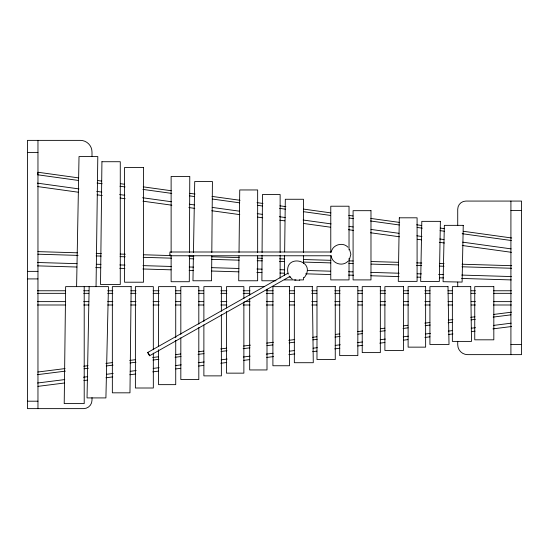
<?xml version="1.0" encoding="UTF-8"?>
<svg xmlns="http://www.w3.org/2000/svg" width="549" height="549" viewBox="0 0 549 549"><rect width="100%" height="100%" fill="white"/><g stroke="black" fill="none" stroke-linecap="round" stroke-linejoin="round"><path stroke-width="0.82" d="M189.426 255.189L189.302 281.719L171.123 281.719L171.123 255.189M189.432 252.622L189.776 176.435L171.123 176.435L171.123 252.622M262.058 255.155L261.887 280.772L275.982 280.772M262.072 252.595L262.456 194.524L280.134 194.524L280.134 252.595M211.784 255.958L211.571 280.772L192.96 280.772L193.399 255.958M211.811 252.54L212.422 181.527L194.723 181.527L193.461 252.54M238.987 255.93L238.705 280.772L257.653 280.772L257.653 255.93M239.028 252.499L239.741 189.954L257.653 189.954L257.653 252.499M284.348 275.653L284.602 255.285M284.65 251.888L285.315 199.266L303.467 199.266L303.467 252.451M96.048 286.633L97.804 156.568L79.022 156.568L76.599 286.633M89.158 286.633L87.037 397.915L105.909 397.915L108.455 286.633L65.64 286.633L64.212 403.597L84.21 403.597L84.21 286.633M331.459 256.726L331.479 255.772L169.984 255.772L169.847 253.398L169.984 251.998L331.569 251.998M170.108 254.832L169.984 255.772M331.322 251.655C333.003 244.497 342.912 241.821 347.949 247.187M349.528 259.217L350.859 254.235L349.528 249.253M288.074 273.155L147.743 352.465L148.443 354.105L149.582 355.752L289.831 276.49L290.174 277.266L289.186 276.03M149.582 355.752L149.314 354.929M304.228 277.67C317.768 260.02 282.769 252.664 288.211 274.212M347.949 261.283C342.912 266.649 333.003 263.973 331.322 256.815M37.854 372.016L65.07 368.578M83.777 366.217L88.032 365.682M105.888 363.424L112.696 362.566M129.701 360.419L135.658 359.664M152.663 357.516L158.62 356.761M175.625 354.613L180.731 353.968M198.587 351.71L203.693 351.072M220.705 348.917L226.655 348.169M243.667 346.021L250.468 345.156M266.629 343.118L273.429 342.26M288.74 340.325L294.689 339.57M312.553 337.319L316.8 336.777M335.514 334.416L339.762 333.881M357.625 331.623L362.724 330.978M380.587 328.721L384.835 328.185M403.549 325.818L407.797 325.283M424.809 323.135L429.915 322.489M448.622 320.129L452.877 319.587M470.733 317.336L474.988 316.794M493.695 314.433L511.558 312.175M37.325 374.672L65.393 371.131M84.1 368.763L88.355 368.228M106.211 365.97L113.019 365.112M130.024 362.964L135.98 362.21M152.986 360.062L158.942 359.314M175.097 357.269L181.053 356.521M198.059 354.366L204.015 353.618M221.021 351.47L226.977 350.715M243.138 348.677L249.939 347.812M266.944 345.664L272.901 344.916M289.062 342.871L294.161 342.226M312.875 339.865L317.123 339.33M334.986 337.072L340.085 336.427M357.948 334.169L362.196 333.634M380.059 331.376L385.158 330.731M403.021 328.474L408.12 327.828M425.132 325.681L430.231 325.035M448.094 322.785L452.349 322.242M471.056 319.882L475.31 319.346M493.167 317.089L511.03 314.831M37.517 383.017L64.734 379.579M83.441 377.218L87.696 376.683M106.403 374.315L113.204 373.457M130.216 371.309L136.166 370.554M153.178 368.406L159.128 367.658M175.289 365.613L181.245 364.865M198.251 362.711L204.207 361.963M221.213 359.815L227.169 359.06M243.324 357.022L250.131 356.157M266.286 354.119L273.093 353.261M289.248 351.216L294.353 350.571M313.06 348.21L317.315 347.675M335.171 345.417L340.277 344.772M357.282 342.624L362.388 341.979M380.251 339.721L385.35 339.076M403.213 336.818L408.312 336.18M425.324 334.025L430.423 333.38M448.286 331.129L452.534 330.587M471.248 328.227L475.496 327.691M493.359 325.433L511.215 323.176M37.936 386.359L64.302 383.024M83.86 380.553L87.264 380.121M105.971 377.76L112.778 376.902M129.784 374.754L135.74 373.999M152.746 371.851L158.702 371.097M175.707 368.949L180.813 368.304M198.676 366.053L203.775 365.408M220.787 363.26L226.737 362.505M243.749 360.357L249.699 359.602M266.711 357.454L273.512 356.596M288.822 354.661L294.772 353.913M312.635 351.655L316.883 351.113M334.746 348.862L339.845 348.217M357.708 345.959L362.807 345.314M379.819 343.166L384.924 342.521M403.632 340.16L407.886 339.618M424.892 337.47L429.997 336.825M448.705 334.465L452.959 333.929M471.666 331.562L475.07 331.136M492.927 328.878L511.641 326.511M299.761 280.196L294.641 280.134M27.45 152.402L37.963 152.402M510.913 210.542L521.55 210.542M27.45 271.364L37.963 271.364M27.45 278.913L37.963 278.913M284.293 279.901L295.966 279.901M299.301 279.901L303.467 279.901L303.467 277.327M264.529 286.633L249.678 286.633L249.678 295.136M37.401 290.764L65.695 290.764M83.695 290.764L88.835 290.764M107.693 290.764L112.84 290.764M130.84 290.764L135.98 290.764M153.13 290.764L159.128 290.764M175.412 290.764L180.559 290.764M198.56 290.764L203.7 290.764M220.849 290.764L226.847 290.764M243.132 290.764L249.994 290.764M266.279 290.764L273.134 290.764M289.426 290.764L294.566 290.764M311.708 290.764L316.855 290.764M334.856 290.764L339.996 290.764M358.003 290.764L362.285 290.764M380.285 290.764L385.432 290.764M403.433 290.764L408.573 290.764M424.864 290.764L430.004 290.764M448.005 290.764L452.294 290.764M471.152 290.764L475.441 290.764M493.441 290.764L511.442 290.764M37.401 293.331L65.695 293.331M83.695 293.331L88.835 293.331M107.693 293.331L112.84 293.331M130.84 293.331L135.98 293.331M153.13 293.331L159.128 293.331M175.412 293.331L180.559 293.331M198.56 293.331L203.7 293.331M220.849 293.331L226.847 293.331M243.132 293.331L249.994 293.331M266.279 293.331L273.134 293.331M289.426 293.331L294.566 293.331M311.708 293.331L316.855 293.331M334.856 293.331L339.996 293.331M358.003 293.331L362.285 293.331M380.285 293.331L385.432 293.331M403.433 293.331L408.573 293.331M424.864 293.331L430.004 293.331M448.005 293.331L452.294 293.331M471.152 293.331L475.441 293.331M493.441 293.331L511.442 293.331M37.401 301.634L65.695 301.634M83.695 301.634L88.835 301.634M107.693 301.634L112.84 301.634M130.84 301.634L135.98 301.634M153.13 301.634L159.128 301.634M175.412 301.634L180.559 301.634M198.56 301.634L203.7 301.634M220.849 301.634L226.847 301.634M244.847 301.634L249.994 301.634M266.279 301.634L273.134 301.634M289.426 301.634L294.566 301.634M311.708 301.634L316.855 301.634M334.856 301.634L339.996 301.634M358.003 301.634L362.285 301.634M380.285 301.634L385.432 301.634M403.433 301.634L408.573 301.634M424.864 301.634L430.004 301.634M448.005 301.634L452.294 301.634M471.152 301.634L475.441 301.634M493.441 301.634L511.442 301.634M37.401 304.997L65.695 304.997M83.695 304.997L88.835 304.997M107.693 304.997L112.84 304.997M130.84 304.997L135.98 304.997M153.13 304.997L159.128 304.997M175.412 304.997L180.559 304.997M198.56 304.997L203.7 304.997M220.849 304.997L226.847 304.997M243.132 304.997L249.994 304.997M266.279 304.997L273.134 304.997M289.426 304.997L294.566 304.997M311.708 304.997L316.855 304.997M334.856 304.997L339.996 304.997M358.003 304.997L362.285 304.997M380.285 304.997L385.432 304.997M403.433 304.997L408.573 304.997M424.864 304.997L430.004 304.997M448.005 304.997L452.294 304.997M471.152 304.997L475.441 304.997M493.441 304.997L511.442 304.997M510.913 344.566L521.55 344.566M27.45 401.195L37.963 401.195M37.908 251.627L77.327 252.801M96.171 253.357L101.318 253.514M120.162 254.07L125.309 254.221M143.303 254.757L170.718 255.573M188.712 256.108L193.852 256.259M211.845 256.795L239.268 257.605M257.261 258.14L262.401 258.291M279.537 258.799L284.677 258.956M303.528 259.512L330.944 260.329M348.938 260.864L353.227 260.988M371.22 261.523L398.636 262.333M416.629 262.868L421.769 263.026M439.763 263.554L444.045 263.685M462.038 264.22L511.737 265.695M37.833 254.194L78.102 255.395M96.096 255.923L101.236 256.081M120.087 256.637L125.227 256.788M143.22 257.323L171.501 258.167M189.494 258.696L193.776 258.826M211.77 259.361L239.186 260.171M257.179 260.706L262.326 260.857M279.462 261.365L284.602 261.523M303.453 262.079L330.869 262.896M348.862 263.431L353.144 263.554M371.138 264.09L398.56 264.906M416.554 265.435L421.694 265.592M439.687 266.121L443.969 266.251M461.963 266.787L511.661 268.262M37.586 262.497L77.004 263.664M96.706 264.254L100.995 264.378M119.84 264.941L124.987 265.092M142.98 265.627L171.254 266.464M189.247 266.999L193.529 267.123M211.523 267.658L238.945 268.475M256.939 269.01L262.079 269.161M280.072 269.696L284.355 269.82M307.488 270.506L330.622 271.192M348.615 271.728L352.904 271.858M370.898 272.386L399.171 273.23M417.165 273.766L421.447 273.889M438.582 274.397L443.722 274.548M461.716 275.083L511.414 276.559M37.49 265.86L76.901 267.027M95.752 267.589L100.892 267.74M119.744 268.296L124.884 268.454M142.877 268.983L171.151 269.827M189.144 270.362L193.433 270.485M211.427 271.021L238.842 271.837M256.836 272.366L261.976 272.524M279.969 273.052L284.252 273.182M305.676 273.821L330.525 274.555M348.519 275.09L353.659 275.241M370.795 275.749L399.068 276.586M417.062 277.121L420.493 277.224M439.344 277.787L443.626 277.911M461.62 278.446L511.318 279.921M78.72 177.903L37.963 172.249L37.613 174.788L78.37 180.443M97.399 180.491L101.647 181.081M120.327 183.675L124.568 184.265M143.248 186.852L171.267 190.743M189.947 193.337L195.046 194.044M212.024 196.398L240.043 200.289M257.028 202.643L262.971 203.466M279.949 205.827L285.892 206.65M303.727 209.121L330.896 212.895M348.725 215.366L352.973 215.956M370.801 218.433L399.672 222.434M416.65 224.795L421.749 225.502M440.428 228.089L444.669 228.679M463.349 231.273L511.75 237.992M97.049 183.037L102.141 183.743M119.97 186.221L125.069 186.928M142.898 189.398L171.768 193.406M189.597 195.876L194.689 196.583M212.518 199.061L239.693 202.828M257.522 205.305L262.614 206.012M279.599 208.366L285.542 209.19M303.371 211.667L330.539 215.434M349.219 218.028L353.467 218.619M370.451 220.972L399.315 224.98M417.144 227.458L422.243 228.164M440.072 230.635L444.319 231.225M462.148 233.702L511.394 240.531M37.318 183.133L78.926 188.904M96.754 191.381L101.846 192.088M119.682 194.559L124.774 195.266M142.603 197.743L171.473 201.751M189.302 204.221L194.401 204.928M212.23 207.405L239.398 211.173M257.227 213.65L262.326 214.357M279.304 216.711L285.247 217.534M303.082 220.012L331.102 223.896M348.931 226.373L353.172 226.963M371.007 229.434L399.027 233.325M416.856 235.796L421.948 236.502M439.783 238.98L444.024 239.57M462.704 242.157L511.105 248.875M37.709 186.578L78.459 192.239M97.139 194.826L102.238 195.533M120.066 198.011L125.158 198.717M142.994 201.188L171.858 205.196M188.842 207.549L194.785 208.38M211.763 210.734L239.783 214.625M257.618 217.095L262.71 217.802M279.695 220.156L284.787 220.863M303.467 223.457L330.635 227.231M348.464 229.702L353.563 230.408M370.541 232.762L399.411 236.77M417.24 239.247L421.488 239.838M439.317 242.308L444.416 243.015M462.244 245.492L511.49 252.32M147.743 352.465L148.395 353.288M292.267 279.112L289.467 276.456M148.642 353.68L149.115 354.537M510.913 201.071L510.913 354.633M457.722 225.557L457.722 209.258A8.194 8.194 0 0 1 465.909 201.071L521.55 201.071L521.55 354.633L467.611 354.633A9.889 9.889 0 0 1 457.722 344.745L457.722 341.32M457.722 282.152L457.722 286.434M349.027 249.912L349.027 206.218L330.773 206.218L330.773 252.478M349.027 258.476L349.027 279.901L330.773 279.901L330.773 255.909M303.467 255.882L303.467 263.602M280.134 255.155L280.134 278.213M266.999 289.179L266.999 369.944L249.678 369.944L249.678 298.532M243.873 298.622L243.873 286.633L226.49 286.633L226.49 308.044M243.873 302.053L243.873 373.148L226.49 373.148L226.49 311.475M221.371 311.276L221.371 286.633L203.878 286.633L203.878 321.481M221.371 314.68L221.371 375.873L203.878 375.873L203.878 324.878M198.813 324.143L198.813 286.633L180.827 286.633L180.827 334.375M198.813 327.554L198.813 379.558L180.827 379.558L180.827 337.779M175.728 337.772L175.728 286.633L158.544 286.633L158.544 346.289M175.728 340.325L175.728 384.643L158.544 384.643L158.544 349.699M153.329 349.672L153.329 286.633L135.39 286.633L135.39 388.006L153.329 388.006L153.329 353.082M91.999 156.314L91.999 152.039A11.659 11.659 0 0 0 80.339 140.372L27.45 140.372L27.45 408.628L83.585 408.628A8.413 8.413 0 0 0 91.999 400.214L91.999 397.648M37.963 140.372L37.963 408.628M131.163 286.633L129.969 392.823L112.346 392.823L112.346 286.633L131.163 286.633M101.929 161.722L100.522 284.492L120.272 284.492L120.272 161.722L101.929 161.722M399.308 217.809L398.286 281.376L417.089 281.376L417.089 217.809L399.308 217.809M440.38 221.35L439.337 281.459L420.678 281.459L421.804 221.35L440.38 221.35M463.246 225.351L462.107 282.083L443.084 281.699L444.354 225.351L463.246 225.351M143.502 167.493L124.554 167.493L124.554 282.213L143.502 282.213L143.502 167.493M370.98 210.679L353.089 210.679L353.089 279.901L370.98 279.901L370.98 210.679M289.508 286.633L272.901 286.633L272.901 365.751L289.508 365.751L289.508 286.633M312.312 286.633L294.339 286.633L294.339 362.711L313.28 362.711L312.312 286.633M335.261 286.633L316.986 286.633L316.986 359.54L335.261 359.54L335.261 286.633M357.838 286.633L339.694 286.633L339.694 355.601L357.838 355.601L357.838 286.633M380.34 286.633L362.23 286.633L362.23 352.602L380.34 352.602L380.34 286.633M403.488 286.633L384.89 286.633L384.89 350.461L403.488 350.461L403.488 286.633M425.633 286.633L408.113 286.633L408.113 347.146L425.633 347.146L425.633 286.633M447.998 286.633L429.922 286.633L429.922 344.477L449.013 344.477L447.998 286.633M470.747 286.633L452.362 286.633L452.362 341.396L471.502 341.396L470.747 286.633M493.819 286.633L474.748 286.633L474.748 339.817L493.819 339.817L493.819 286.633"/></g></svg>
